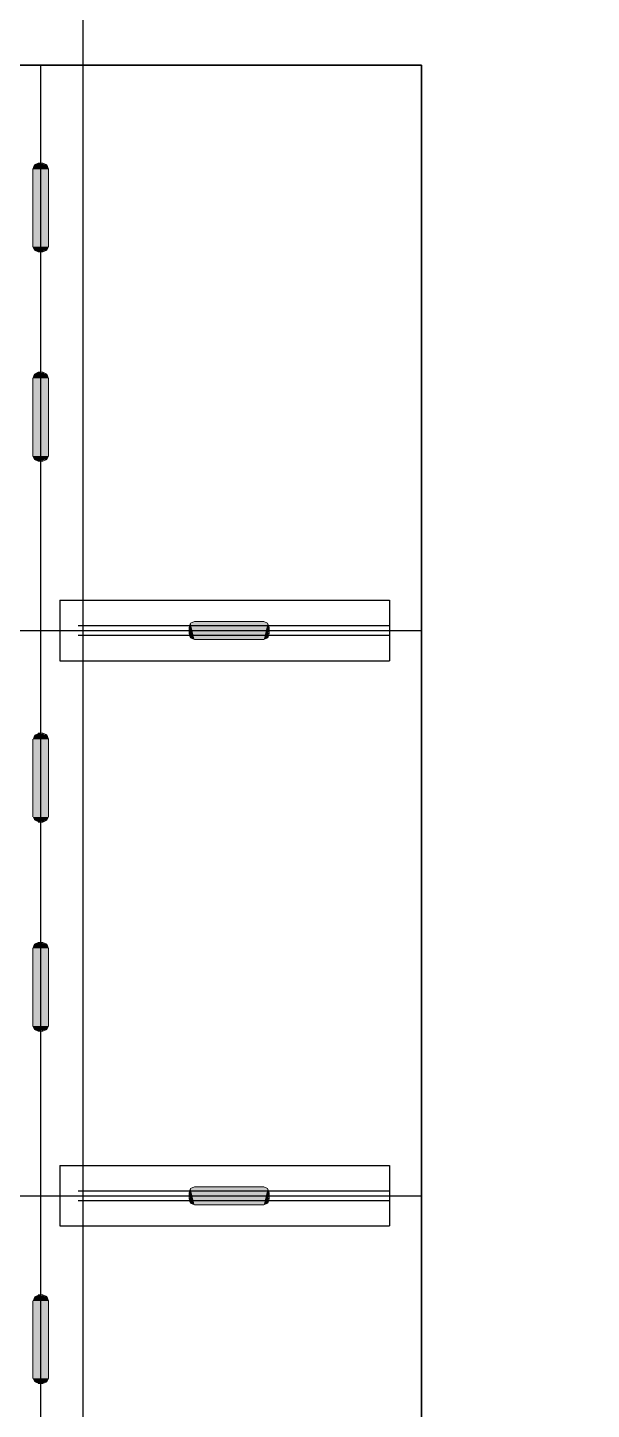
# Model space of a CAD drawing. Header units: inches. Extents: x 23291 to 181956, y 9161 to 51408.
# Drawn here: x 36525 to 37037, y 27351 to 28607 of the extents above; entities that cross this region are included whole.
import ezdxf

# ---------------------------------------------------------------- set-up
doc = ezdxf.new("R2010")
doc.units = ezdxf.units.IN
doc.header["$MEASUREMENT"] = 0
doc.layers.add('1', color=3, linetype='Continuous')
doc.layers.add('PDF2_Geometry', color=7, linetype='Continuous', true_color=0x231f20)
doc.layers.add('PDF2_Solid Fills', color=7, linetype='Continuous', true_color=0xffffff)

msp = doc.modelspace()

# ---------------------------------------------------------------- linework, layer by layer
at = {"linetype": 'ByBlock'}
for p, q in [((36536.7, 28572.7), (36536.7, 26388.1)), ((36536.7, 28572.7), (36536.7, 26388.1)), ((36554.2, 28086.5), (36853.6, 28086.5)), ((36554.2, 28086.5), (36554.2, 28031.5)), ((36554.2, 28086.5), (36853.6, 28086.5)), ((36554.2, 28086.5), (36554.2, 28031.5)), ((36853.6, 28086.5), (36853.6, 28031.5)), ((36853.6, 28086.5), (36853.6, 28031.5)), ((35635.4, 28059), (36882.8, 28059)), ((35635.4, 28059), (36882.8, 28059)), ((36570.8, 28063.4), (36853.6, 28063.4)), ((36570.8, 28063.4), (36853.6, 28063.4)), ((36570.8, 28054.6), (36853.6, 28054.6)), ((36570.8, 28054.6), (36853.6, 28054.6)), ((36554.2, 28031.5), (36853.6, 28031.5)), ((36554.2, 28031.5), (36853.6, 28031.5)), ((36554.2, 27572.8), (36853.6, 27572.8)), ((36554.2, 27572.8), (36554.2, 27517.8)), ((36554.2, 27572.8), (36853.6, 27572.8)), ((36554.2, 27572.8), (36554.2, 27517.8)), ((36853.6, 27572.8), (36853.6, 27517.8)), ((36853.6, 27572.8), (36853.6, 27517.8)), ((35635.4, 27545.3), (36882.8, 27545.3)), ((35635.4, 27545.3), (36882.8, 27545.3)), ((36570.8, 27549.7), (36853.6, 27549.7)), ((36570.8, 27549.7), (36853.6, 27549.7)), ((36570.8, 27540.9), (36853.6, 27540.9)), ((36570.8, 27540.9), (36853.6, 27540.9)), ((36554.2, 27517.8), (36853.6, 27517.8)), ((36554.2, 27517.8), (36853.6, 27517.8))]:
    msp.add_line(p, q, dxfattribs=at)
msp.add_open_spline([(34750.6, 29952.4), (35946.9, 29444.2), (37677.8, 28674.5), (40065.5, 27740.8), (41120.6, 27390.4)], degree=3, knots=[0, 0, 0, 0, 3.550687, 6.365653, 6.365653, 6.365653, 6.365653])
msp.add_open_spline([(34750.6, 29952.4), (35946.9, 29444.2), (37677.8, 28674.5), (40065.5, 27740.8), (41120.6, 27390.4)], degree=3, knots=[0, 0, 0, 0, 3.550687, 6.365653, 6.365653, 6.365653, 6.365653])
at = {"layer": '1', "linetype": 'ByBlock'}
for p, q in [((36575.2, 26463.2), (36575.2, 30495.1)), ((36575.2, 26463.1), (36575.2, 30271)), ((36575.2, 26463.2), (36575.2, 29802)), ((36502.6, 28572.7), (36570.8, 28572.7)), ((36502.6, 28572.7), (36570.8, 28572.7))]:
    msp.add_line(p, q, dxfattribs=at)
at = {"layer": '1', "linetype": 'ByBlock', "lineweight": 35}
for p in [(35662.9, 28572.7), (35662.9, 28572.7), (36882.8, 26515.7), (36882.8, 26515.7)]:
    msp.add_line(p, (36882.8, 28572.7), dxfattribs=at)
at = {"layer": 'PDF2_Geometry', "linetype": 'ByBlock', "lineweight": 18}
for p, q in [((36529.6, 28478.2), (36531, 28482.1)), ((36529.6, 28478.2), (36531, 28482.1)), ((36531, 28482.1), (36534.6, 28483.7)), ((36531, 28482.1), (36534.6, 28483.7)), ((36534.6, 28483.7), (36538.8, 28483.7)), ((36534.6, 28483.7), (36538.8, 28483.7)), ((36538.8, 28483.7), (36542.4, 28482.1)), ((36538.8, 28483.7), (36542.4, 28482.1)), ((36542.4, 28482.1), (36543.8, 28478.2)), ((36542.4, 28482.1), (36543.8, 28478.2)), ((36529.6, 28407.7), (36529.6, 28478.2)), ((36529.6, 28407.7), (36529.6, 28478.2)), ((36543.8, 28478.2), (36543.8, 28407.7)), ((36543.8, 28478.2), (36543.8, 28407.7)), ((36529.6, 28407.7), (36531, 28404.6)), ((36531, 28404.6), (36529.6, 28407.7)), ((36529.6, 28407.7), (36531, 28404.6)), ((36531, 28404.6), (36529.6, 28407.7)), ((36531, 28404.6), (36534.6, 28403)), ((36534.6, 28403), (36531, 28404.6)), ((36531, 28404.6), (36534.6, 28403)), ((36534.6, 28403), (36531, 28404.6)), ((36542.4, 28404.6), (36538.8, 28403)), ((36538.8, 28403), (36542.4, 28404.6)), ((36542.4, 28404.6), (36538.8, 28403)), ((36538.8, 28403), (36542.4, 28404.6)), ((36543.8, 28407.7), (36542.4, 28404.6)), ((36542.4, 28404.6), (36543.8, 28407.7)), ((36543.8, 28407.7), (36542.4, 28404.6)), ((36542.4, 28404.6), (36543.8, 28407.7)), ((36538.8, 28403), (36534.6, 28403)), ((36534.6, 28403), (36538.8, 28403)), ((36538.8, 28403), (36534.6, 28403)), ((36534.6, 28403), (36538.8, 28403)), ((36529.6, 28288.1), (36531, 28292)), ((36529.6, 28288.1), (36531, 28292)), ((36531, 28292), (36534.6, 28293.6)), ((36531, 28292), (36534.6, 28293.6)), ((36534.6, 28293.6), (36538.8, 28293.6)), ((36534.6, 28293.6), (36538.8, 28293.6)), ((36538.8, 28293.6), (36542.4, 28292)), ((36538.8, 28293.6), (36542.4, 28292)), ((36542.4, 28292), (36543.8, 28288.1)), ((36542.4, 28292), (36543.8, 28288.1)), ((36529.6, 28217.6), (36529.6, 28288.1)), ((36529.6, 28217.6), (36529.6, 28288.1)), ((36543.8, 28288.1), (36543.8, 28217.6)), ((36543.8, 28288.1), (36543.8, 28217.6)), ((36529.6, 28217.6), (36531, 28214.5)), ((36531, 28214.5), (36529.6, 28217.6)), ((36529.6, 28217.6), (36531, 28214.5)), ((36531, 28214.5), (36529.6, 28217.6)), ((36543.8, 28217.6), (36542.4, 28214.5)), ((36542.4, 28214.5), (36543.8, 28217.6)), ((36543.8, 28217.6), (36542.4, 28214.5)), ((36542.4, 28214.5), (36543.8, 28217.6)), ((36531, 28214.5), (36534.6, 28213)), ((36534.6, 28213), (36531, 28214.5)), ((36531, 28214.5), (36534.6, 28213)), ((36534.6, 28213), (36531, 28214.5)), ((36538.8, 28213), (36534.6, 28213)), ((36534.6, 28213), (36538.8, 28213)), ((36538.8, 28213), (36534.6, 28213)), ((36534.6, 28213), (36538.8, 28213)), ((36542.4, 28214.5), (36538.8, 28213)), ((36538.8, 28213), (36542.4, 28214.5)), ((36542.4, 28214.5), (36538.8, 28213)), ((36538.8, 28213), (36542.4, 28214.5)), ((36536.7, 28071), (36536.7, 28059.3)), ((36536.7, 28071), (36536.7, 28059.3)), ((36673, 28065.6), (36671.6, 28061.7)), ((36673, 28065.6), (36671.6, 28061.7)), ((36676.5, 28067.2), (36673, 28065.6)), ((36676.5, 28067.2), (36673, 28065.6)), ((36739.5, 28067.2), (36676.5, 28067.2)), ((36739.5, 28067.2), (36676.5, 28067.2)), ((36743, 28065.6), (36739.5, 28067.2)), ((36743, 28065.6), (36739.5, 28067.2)), ((36744.4, 28061.7), (36743, 28065.6)), ((36744.4, 28061.7), (36743, 28065.6)), ((36671.6, 28061.7), (36671.6, 28056.2)), ((36671.6, 28061.7), (36671.6, 28056.2)), ((36671.6, 28056.2), (36673, 28052.3)), ((36671.6, 28056.2), (36673, 28052.3)), ((36743, 28052.3), (36744.4, 28056.2)), ((36743, 28052.3), (36744.4, 28056.2)), ((36744.4, 28056.2), (36744.4, 28061.7)), ((36744.4, 28056.2), (36744.4, 28061.7)), ((36673, 28052.3), (36676.5, 28050.7)), ((36673, 28052.3), (36676.5, 28050.7)), ((36676.5, 28050.7), (36739.5, 28050.7)), ((36676.5, 28050.7), (36739.5, 28050.7)), ((36739.5, 28050.7), (36743, 28052.3)), ((36739.5, 28050.7), (36743, 28052.3)), ((36534.6, 27965.6), (36538.8, 27965.6)), ((36534.6, 27965.6), (36538.8, 27965.6)), ((36538.8, 27965.6), (36542.4, 27964)), ((36538.8, 27965.6), (36542.4, 27964)), ((36529.6, 27889.6), (36529.6, 27960.1)), ((36529.6, 27889.6), (36529.6, 27960.1)), ((36542.4, 27964), (36543.8, 27960.1)), ((36542.4, 27964), (36543.8, 27960.1)), ((36543.8, 27960.1), (36543.8, 27889.6)), ((36543.8, 27960.1), (36543.8, 27889.6)), ((36543.8, 27889.6), (36542.4, 27886.5)), ((36542.4, 27886.5), (36543.8, 27889.6)), ((36543.8, 27889.6), (36542.4, 27886.5)), ((36542.4, 27886.5), (36543.8, 27889.6)), ((36538.8, 27884.9), (36534.6, 27884.9)), ((36534.6, 27884.9), (36538.8, 27884.9)), ((36538.8, 27884.9), (36534.6, 27884.9)), ((36534.6, 27884.9), (36538.8, 27884.9)), ((36542.4, 27886.5), (36538.8, 27884.9)), ((36538.8, 27884.9), (36542.4, 27886.5)), ((36542.4, 27886.5), (36538.8, 27884.9)), ((36538.8, 27884.9), (36542.4, 27886.5)), ((36529.6, 27770), (36531, 27773.9)), ((36529.6, 27770), (36531, 27773.9)), ((36529.6, 27699.5), (36529.6, 27770)), ((36529.6, 27699.5), (36529.6, 27770)), ((36531, 27773.9), (36534.6, 27775.5)), ((36531, 27773.9), (36534.6, 27775.5)), ((36534.6, 27775.5), (36538.8, 27775.5)), ((36534.6, 27775.5), (36538.8, 27775.5)), ((36538.8, 27775.5), (36542.4, 27773.9)), ((36538.8, 27775.5), (36542.4, 27773.9)), ((36542.4, 27773.9), (36543.8, 27770)), ((36542.4, 27773.9), (36543.8, 27770)), ((36543.8, 27770), (36543.8, 27699.5)), ((36543.8, 27770), (36543.8, 27699.5)), ((36529.6, 27699.5), (36531, 27696.4)), ((36531, 27696.4), (36529.6, 27699.5)), ((36529.6, 27699.5), (36531, 27696.4)), ((36531, 27696.4), (36529.6, 27699.5)), ((36531, 27696.4), (36534.6, 27694.9)), ((36534.6, 27694.9), (36531, 27696.4)), ((36531, 27696.4), (36534.6, 27694.9)), ((36534.6, 27694.9), (36531, 27696.4)), ((36538.8, 27694.9), (36534.6, 27694.9)), ((36534.6, 27694.9), (36538.8, 27694.9)), ((36538.8, 27694.9), (36534.6, 27694.9)), ((36534.6, 27694.9), (36538.8, 27694.9)), ((36542.4, 27696.4), (36538.8, 27694.9)), ((36538.8, 27694.9), (36542.4, 27696.4)), ((36542.4, 27696.4), (36538.8, 27694.9)), ((36538.8, 27694.9), (36542.4, 27696.4)), ((36543.8, 27699.5), (36542.4, 27696.4)), ((36542.4, 27696.4), (36543.8, 27699.5)), ((36543.8, 27699.5), (36542.4, 27696.4)), ((36542.4, 27696.4), (36543.8, 27699.5)), ((36673, 27551.9), (36671.6, 27548)), ((36673, 27551.9), (36671.6, 27548)), ((36676.5, 27553.5), (36673, 27551.9)), ((36676.5, 27553.5), (36673, 27551.9)), ((36739.5, 27553.5), (36676.5, 27553.5)), ((36739.5, 27553.5), (36676.5, 27553.5)), ((36743, 27551.9), (36739.5, 27553.5)), ((36743, 27551.9), (36739.5, 27553.5)), ((36744.4, 27548), (36743, 27551.9)), ((36744.4, 27548), (36743, 27551.9)), ((36671.6, 27548), (36671.6, 27542.5)), ((36671.6, 27548), (36671.6, 27542.5)), ((36671.6, 27542.5), (36673, 27538.6)), ((36671.6, 27542.5), (36673, 27538.6)), ((36673, 27538.6), (36676.5, 27537)), ((36673, 27538.6), (36676.5, 27537)), ((36739.5, 27537), (36743, 27538.6)), ((36739.5, 27537), (36743, 27538.6)), ((36743, 27538.6), (36744.4, 27542.5)), ((36743, 27538.6), (36744.4, 27542.5)), ((36744.4, 27542.5), (36744.4, 27548)), ((36744.4, 27542.5), (36744.4, 27548)), ((36676.5, 27537), (36739.5, 27537)), ((36676.5, 27537), (36739.5, 27537)), ((36534.6, 27455.2), (36538.8, 27455.2)), ((36534.6, 27455.2), (36538.8, 27455.2)), ((36538.8, 27455.2), (36542.4, 27453.6)), ((36538.8, 27455.2), (36542.4, 27453.6)), ((36542.4, 27453.6), (36543.8, 27449.7)), ((36542.4, 27453.6), (36543.8, 27449.7)), ((36529.6, 27379.2), (36529.6, 27449.7)), ((36529.6, 27379.2), (36529.6, 27449.7)), ((36543.8, 27449.7), (36543.8, 27379.2)), ((36543.8, 27449.7), (36543.8, 27379.2)), ((36542.4, 27376.1), (36538.8, 27374.5)), ((36538.8, 27374.5), (36542.4, 27376.1)), ((36542.4, 27376.1), (36538.8, 27374.5)), ((36538.8, 27374.5), (36542.4, 27376.1)), ((36543.8, 27379.2), (36542.4, 27376.1)), ((36542.4, 27376.1), (36543.8, 27379.2)), ((36543.8, 27379.2), (36542.4, 27376.1)), ((36542.4, 27376.1), (36543.8, 27379.2)), ((36538.8, 27374.5), (36534.6, 27374.5)), ((36534.6, 27374.5), (36538.8, 27374.5)), ((36538.8, 27374.5), (36534.6, 27374.5)), ((36534.6, 27374.5), (36538.8, 27374.5))]:
    msp.add_line(p, q, dxfattribs=at)
at = {"layer": 'PDF2_Geometry', "linetype": 'ByBlock', "lineweight": 9}
for p, q in [((36672.3, 28053.8), (36673, 28052.3)), ((36673, 28052.3), (36672.3, 28053.8)), ((36672.3, 28053.8), (36672.3, 28053.8)), ((36672.3, 28053.8), (36673, 28052.3)), ((36673, 28052.3), (36672.3, 28053.8)), ((36672.3, 28053.8), (36672.3, 28053.8)), ((36743.7, 28053.8), (36743, 28052.3)), ((36743, 28052.3), (36743.7, 28053.8)), ((36743.7, 28053.8), (36743, 28052.3)), ((36743, 28052.3), (36743.7, 28053.8)), ((36743.7, 28053.8), (36743.7, 28053.8)), ((36743.7, 28053.8), (36743.7, 28053.8)), ((36672.3, 27540.1), (36673, 27538.6)), ((36673, 27538.6), (36672.3, 27540.1)), ((36672.3, 27540.1), (36672.3, 27540.1)), ((36672.3, 27540.1), (36673, 27538.6)), ((36673, 27538.6), (36672.3, 27540.1)), ((36672.3, 27540.1), (36672.3, 27540.1)), ((36743.7, 27540.1), (36743, 27538.6)), ((36743, 27538.6), (36743.7, 27540.1)), ((36743.7, 27540.1), (36743, 27538.6)), ((36743, 27538.6), (36743.7, 27540.1)), ((36743.7, 27540.1), (36743.7, 27540.1)), ((36743.7, 27540.1), (36743.7, 27540.1))]:
    msp.add_line(p, q, dxfattribs=at)
at = {"layer": 'PDF2_Solid Fills', "linetype": 'ByBlock', "transparency": 33554559}
for points in [[(36529.6, 28478.2), (36531, 28482.1), (36543.8, 28478.2)], [(36529.6, 28478.2), (36531, 28482.1), (36543.8, 28478.2)], [(36531, 28482.1), (36534.6, 28483.7), (36538.8, 28483.7)], [(36542.4, 28482.1), (36531, 28482.1), (36534.6, 28483.7)], [(36531, 28482.1), (36534.6, 28483.7), (36534.6, 28483.7)], [(36531, 28482.1), (36534.6, 28483.7), (36538.8, 28483.7)], [(36542.4, 28482.1), (36531, 28482.1), (36534.6, 28483.7)], [(36531, 28482.1), (36534.6, 28483.7), (36534.6, 28483.7)], [(36531, 28482.1), (36543.8, 28478.2), (36542.4, 28482.1)], [(36531, 28482.1), (36543.8, 28478.2), (36542.4, 28482.1)], [(36542.4, 28482.1), (36542.4, 28482.1), (36534.6, 28483.7)], [(36542.4, 28482.1), (36542.4, 28482.1), (36534.6, 28483.7)], [(36538.1, 28482.9), (36539.5, 28482.1), (36536.7, 28482.9)], [(36538.1, 28482.9), (36539.5, 28482.1), (36536.7, 28482.9)], [(36540.2, 28482.9), (36538.8, 28483.7), (36538.1, 28482.9)], [(36540.2, 28482.9), (36538.8, 28483.7), (36538.1, 28482.9)], [(36539.5, 28482.9), (36538.1, 28482.9), (36539.5, 28482.1)], [(36539.5, 28482.9), (36538.1, 28482.9), (36539.5, 28482.1)], [(36539.5, 28482.9), (36538.1, 28482.9), (36539.5, 28482.1)], [(36539.5, 28482.9), (36538.1, 28482.9), (36539.5, 28482.1)], [(36538.8, 28483.7), (36542.4, 28482.1), (36542.4, 28482.1)], [(36538.8, 28483.7), (36542.4, 28482.1), (36542.4, 28482.1)], [(36540.2, 28482.9), (36542.4, 28482.1), (36540.9, 28482.9)], [(36540.2, 28482.9), (36542.4, 28482.1), (36540.9, 28482.9)], [(36529.6, 28407.7), (36529.6, 28478.2), (36543.8, 28407.7)], [(36529.6, 28478.2), (36543.8, 28407.7), (36543.8, 28478.2)], [(36529.6, 28407.7), (36529.6, 28478.2), (36543.8, 28407.7)], [(36529.6, 28478.2), (36543.8, 28407.7), (36543.8, 28478.2)], [(36529.6, 28407.7), (36531, 28404.6), (36543.8, 28407.7)], [(36529.6, 28407.7), (36531, 28404.6), (36543.8, 28407.7)], [(36531, 28404.6), (36543.8, 28407.7), (36542.4, 28404.6)], [(36531, 28404.6), (36543.8, 28407.7), (36542.4, 28404.6)], [(36531, 28404.6), (36534.6, 28403), (36538.8, 28403)], [(36542.4, 28404.6), (36531, 28404.6), (36534.6, 28403)], [(36531, 28404.6), (36534.6, 28403), (36534.6, 28403)], [(36531, 28404.6), (36534.6, 28403), (36538.8, 28403)], [(36542.4, 28404.6), (36531, 28404.6), (36534.6, 28403)], [(36531, 28404.6), (36534.6, 28403), (36534.6, 28403)], [(36542.4, 28404.6), (36542.4, 28404.6), (36534.6, 28403)], [(36542.4, 28404.6), (36542.4, 28404.6), (36534.6, 28403)], [(36538.8, 28403), (36542.4, 28404.6), (36542.4, 28404.6)], [(36538.8, 28403), (36542.4, 28404.6), (36542.4, 28404.6)], [(36540.2, 28403.8), (36542.4, 28404.6), (36540.9, 28403.8)], [(36540.2, 28403.8), (36542.4, 28404.6), (36540.9, 28403.8)], [(36539.5, 28403.8), (36536.7, 28403), (36538.1, 28403.8)], [(36539.5, 28403.8), (36536.7, 28403), (36538.1, 28403.8)], [(36540.2, 28403.8), (36538.8, 28403), (36538.1, 28403.8)], [(36540.2, 28403.8), (36538.8, 28403), (36538.1, 28403.8)], [(36529.6, 28288.1), (36531, 28292), (36543.8, 28288.1)], [(36529.6, 28288.1), (36531, 28292), (36543.8, 28288.1)], [(36531, 28292), (36534.6, 28293.6), (36538.8, 28293.6)], [(36542.4, 28292), (36531, 28292), (36534.6, 28293.6)], [(36531, 28292), (36534.6, 28293.6), (36534.6, 28293.6)], [(36531, 28292), (36534.6, 28293.6), (36538.8, 28293.6)], [(36542.4, 28292), (36531, 28292), (36534.6, 28293.6)], [(36531, 28292), (36534.6, 28293.6), (36534.6, 28293.6)], [(36531, 28292), (36543.8, 28288.1), (36542.4, 28292)], [(36531, 28292), (36543.8, 28288.1), (36542.4, 28292)], [(36542.4, 28292), (36542.4, 28292), (36534.6, 28293.6)], [(36542.4, 28292), (36542.4, 28292), (36534.6, 28293.6)], [(36538.1, 28292.8), (36539.5, 28292), (36536.7, 28292.8)], [(36538.1, 28292.8), (36539.5, 28292), (36536.7, 28292.8)], [(36540.2, 28292.8), (36538.8, 28293.6), (36538.1, 28292.8)], [(36540.2, 28292.8), (36538.8, 28293.6), (36538.1, 28292.8)], [(36539.5, 28292.8), (36538.1, 28292.8), (36539.5, 28292)], [(36539.5, 28292.8), (36538.1, 28292.8), (36539.5, 28292)], [(36539.5, 28292.8), (36538.1, 28292.8), (36539.5, 28292)], [(36539.5, 28292.8), (36538.1, 28292.8), (36539.5, 28292)], [(36538.8, 28293.6), (36542.4, 28292), (36542.4, 28292)], [(36538.8, 28293.6), (36542.4, 28292), (36542.4, 28292)], [(36540.2, 28292.8), (36542.4, 28292), (36540.9, 28292.8)], [(36540.2, 28292.8), (36542.4, 28292), (36540.9, 28292.8)], [(36529.6, 28217.6), (36529.6, 28288.1), (36543.8, 28217.6)], [(36529.6, 28288.1), (36543.8, 28217.6), (36543.8, 28288.1)], [(36529.6, 28217.6), (36529.6, 28288.1), (36543.8, 28217.6)], [(36529.6, 28288.1), (36543.8, 28217.6), (36543.8, 28288.1)], [(36529.6, 28217.6), (36531, 28214.5), (36543.8, 28217.6)], [(36529.6, 28217.6), (36531, 28214.5), (36543.8, 28217.6)], [(36531, 28214.5), (36543.8, 28217.6), (36542.4, 28214.5)], [(36531, 28214.5), (36543.8, 28217.6), (36542.4, 28214.5)], [(36531, 28214.5), (36534.6, 28213), (36538.8, 28213)], [(36542.4, 28214.5), (36531, 28214.5), (36534.6, 28213)], [(36531, 28214.5), (36534.6, 28213), (36534.6, 28213)], [(36531, 28214.5), (36534.6, 28213), (36538.8, 28213)], [(36542.4, 28214.5), (36531, 28214.5), (36534.6, 28213)], [(36531, 28214.5), (36534.6, 28213), (36534.6, 28213)], [(36542.4, 28214.5), (36542.4, 28214.5), (36534.6, 28213)], [(36542.4, 28214.5), (36542.4, 28214.5), (36534.6, 28213)], [(36539.5, 28213.7), (36536.7, 28213), (36538.1, 28213.7)], [(36539.5, 28213.7), (36536.7, 28213), (36538.1, 28213.7)], [(36540.2, 28213.7), (36538.8, 28213), (36538.1, 28213.7)], [(36540.2, 28213.7), (36538.8, 28213), (36538.1, 28213.7)], [(36538.8, 28213), (36542.4, 28214.5), (36542.4, 28214.5)], [(36538.8, 28213), (36542.4, 28214.5), (36542.4, 28214.5)], [(36540.2, 28213.7), (36542.4, 28214.5), (36540.9, 28213.7)], [(36540.2, 28213.7), (36542.4, 28214.5), (36540.9, 28213.7)], [(36673, 28052.3), (36673, 28065.6), (36671.6, 28061.7)], [(36673, 28065.6), (36671.6, 28061.7), (36671.6, 28061.7)], [(36673, 28065.6), (36671.6, 28061.7), (36671.6, 28056.2)], [(36673, 28052.3), (36673, 28065.6), (36671.6, 28061.7)], [(36673, 28065.6), (36671.6, 28061.7), (36671.6, 28061.7)], [(36673, 28065.6), (36671.6, 28061.7), (36671.6, 28056.2)], [(36676.5, 28067.2), (36673, 28065.6), (36676.5, 28050.7)], [(36676.5, 28067.2), (36673, 28065.6), (36676.5, 28050.7)], [(36673, 28065.6), (36676.5, 28050.7), (36673, 28052.3)], [(36673, 28065.6), (36676.5, 28050.7), (36673, 28052.3)], [(36676.5, 28067.2), (36739.5, 28067.2), (36676.5, 28050.7)], [(36739.5, 28067.2), (36676.5, 28050.7), (36739.5, 28050.7)], [(36676.5, 28067.2), (36739.5, 28067.2), (36676.5, 28050.7)], [(36739.5, 28067.2), (36676.5, 28050.7), (36739.5, 28050.7)], [(36739.5, 28067.2), (36743, 28065.6), (36739.5, 28050.7)], [(36739.5, 28067.2), (36743, 28065.6), (36739.5, 28050.7)], [(36743, 28065.6), (36739.5, 28050.7), (36743, 28052.3)], [(36743, 28065.6), (36739.5, 28050.7), (36743, 28052.3)], [(36743, 28052.3), (36743, 28065.6), (36744.4, 28061.7)], [(36743, 28065.6), (36744.4, 28061.7), (36744.4, 28061.7)], [(36743, 28065.6), (36744.4, 28061.7), (36744.4, 28056.2)], [(36743, 28052.3), (36743, 28065.6), (36744.4, 28061.7)], [(36743, 28065.6), (36744.4, 28061.7), (36744.4, 28061.7)], [(36743, 28065.6), (36744.4, 28061.7), (36744.4, 28056.2)], [(36673, 28052.3), (36673, 28052.3), (36671.6, 28061.7)], [(36673, 28052.3), (36673, 28052.3), (36671.6, 28061.7)], [(36672.3, 28053.8), (36671.6, 28056.2), (36672.3, 28057)], [(36672.3, 28053.8), (36671.6, 28056.2), (36672.3, 28057)], [(36671.6, 28056.2), (36673, 28052.3), (36673, 28052.3)], [(36671.6, 28056.2), (36673, 28052.3), (36673, 28052.3)], [(36743, 28052.3), (36743, 28052.3), (36744.4, 28061.7)], [(36743, 28052.3), (36743, 28052.3), (36744.4, 28061.7)], [(36744.4, 28056.2), (36743, 28052.3), (36743, 28052.3)], [(36744.4, 28056.2), (36743, 28052.3), (36743, 28052.3)], [(36743.7, 28053.8), (36744.4, 28056.2), (36743.7, 28057)], [(36743.7, 28053.8), (36744.4, 28056.2), (36743.7, 28057)], [(36531, 27964), (36534.6, 27965.6), (36538.8, 27965.6)], [(36542.4, 27964), (36531, 27964), (36534.6, 27965.6)], [(36531, 27964), (36534.6, 27965.6), (36538.8, 27965.6)], [(36542.4, 27964), (36531, 27964), (36534.6, 27965.6)], [(36542.4, 27964), (36542.4, 27964), (36534.6, 27965.6)], [(36542.4, 27964), (36542.4, 27964), (36534.6, 27965.6)], [(36540.2, 27964.8), (36538.8, 27965.6), (36538.1, 27964.8)], [(36540.2, 27964.8), (36538.8, 27965.6), (36538.1, 27964.8)], [(36538.8, 27965.6), (36542.4, 27964), (36542.4, 27964)], [(36538.8, 27965.6), (36542.4, 27964), (36542.4, 27964)], [(36529.6, 27960.1), (36531, 27964), (36543.8, 27960.1)], [(36529.6, 27960.1), (36531, 27964), (36543.8, 27960.1)], [(36529.6, 27889.6), (36529.6, 27960.1), (36543.8, 27889.6)], [(36529.6, 27960.1), (36543.8, 27889.6), (36543.8, 27960.1)], [(36529.6, 27889.6), (36529.6, 27960.1), (36543.8, 27889.6)], [(36529.6, 27960.1), (36543.8, 27889.6), (36543.8, 27960.1)], [(36531, 27964), (36543.8, 27960.1), (36542.4, 27964)], [(36531, 27964), (36543.8, 27960.1), (36542.4, 27964)], [(36538.1, 27964.8), (36539.5, 27964), (36536.7, 27964.8)], [(36538.1, 27964.8), (36539.5, 27964), (36536.7, 27964.8)], [(36539.5, 27964.8), (36538.1, 27964.8), (36539.5, 27964)], [(36539.5, 27964.8), (36538.1, 27964.8), (36539.5, 27964)], [(36539.5, 27964.8), (36538.1, 27964.8), (36539.5, 27964)], [(36539.5, 27964.8), (36538.1, 27964.8), (36539.5, 27964)], [(36540.2, 27964.8), (36542.4, 27964), (36540.9, 27964.8)], [(36540.2, 27964.8), (36542.4, 27964), (36540.9, 27964.8)], [(36529.6, 27889.6), (36531, 27886.5), (36543.8, 27889.6)], [(36529.6, 27889.6), (36531, 27886.5), (36543.8, 27889.6)], [(36531, 27886.5), (36543.8, 27889.6), (36542.4, 27886.5)], [(36531, 27886.5), (36543.8, 27889.6), (36542.4, 27886.5)], [(36531, 27886.5), (36534.6, 27884.9), (36538.8, 27884.9)], [(36542.4, 27886.5), (36531, 27886.5), (36534.6, 27884.9)], [(36531, 27886.5), (36534.6, 27884.9), (36538.8, 27884.9)], [(36542.4, 27886.5), (36531, 27886.5), (36534.6, 27884.9)], [(36542.4, 27886.5), (36542.4, 27886.5), (36534.6, 27884.9)], [(36542.4, 27886.5), (36542.4, 27886.5), (36534.6, 27884.9)], [(36539.5, 27885.7), (36536.7, 27884.9), (36538.1, 27885.7)], [(36539.5, 27885.7), (36536.7, 27884.9), (36538.1, 27885.7)], [(36540.2, 27885.7), (36538.8, 27884.9), (36538.1, 27885.7)], [(36540.2, 27885.7), (36538.8, 27884.9), (36538.1, 27885.7)], [(36538.8, 27884.9), (36542.4, 27886.5), (36542.4, 27886.5)], [(36538.8, 27884.9), (36542.4, 27886.5), (36542.4, 27886.5)], [(36540.2, 27885.7), (36542.4, 27886.5), (36540.9, 27885.7)], [(36540.2, 27885.7), (36542.4, 27886.5), (36540.9, 27885.7)], [(36529.6, 27770), (36531, 27773.9), (36543.8, 27770)], [(36529.6, 27770), (36531, 27773.9), (36543.8, 27770)], [(36529.6, 27699.5), (36529.6, 27770), (36543.8, 27699.5)], [(36529.6, 27770), (36543.8, 27699.5), (36543.8, 27770)], [(36529.6, 27699.5), (36529.6, 27770), (36543.8, 27699.5)], [(36529.6, 27770), (36543.8, 27699.5), (36543.8, 27770)], [(36531, 27773.9), (36534.6, 27775.5), (36538.8, 27775.5)], [(36542.4, 27773.9), (36531, 27773.9), (36534.6, 27775.5)], [(36531, 27773.9), (36534.6, 27775.5), (36534.6, 27775.5)], [(36531, 27773.9), (36534.6, 27775.5), (36538.8, 27775.5)], [(36542.4, 27773.9), (36531, 27773.9), (36534.6, 27775.5)], [(36531, 27773.9), (36534.6, 27775.5), (36534.6, 27775.5)], [(36531, 27773.9), (36543.8, 27770), (36542.4, 27773.9)], [(36531, 27773.9), (36543.8, 27770), (36542.4, 27773.9)], [(36542.4, 27773.9), (36542.4, 27773.9), (36534.6, 27775.5)], [(36542.4, 27773.9), (36542.4, 27773.9), (36534.6, 27775.5)], [(36538.1, 27774.7), (36539.5, 27773.9), (36536.7, 27774.7)], [(36538.1, 27774.7), (36539.5, 27773.9), (36536.7, 27774.7)], [(36540.2, 27774.7), (36538.8, 27775.5), (36538.1, 27774.7)], [(36540.2, 27774.7), (36538.8, 27775.5), (36538.1, 27774.7)], [(36539.5, 27774.7), (36538.1, 27774.7), (36539.5, 27773.9)], [(36539.5, 27774.7), (36538.1, 27774.7), (36539.5, 27773.9)], [(36539.5, 27774.7), (36538.1, 27774.7), (36539.5, 27773.9)], [(36539.5, 27774.7), (36538.1, 27774.7), (36539.5, 27773.9)], [(36538.8, 27775.5), (36542.4, 27773.9), (36542.4, 27773.9)], [(36538.8, 27775.5), (36542.4, 27773.9), (36542.4, 27773.9)], [(36540.2, 27774.7), (36542.4, 27773.9), (36540.9, 27774.7)], [(36540.2, 27774.7), (36542.4, 27773.9), (36540.9, 27774.7)], [(36529.6, 27699.5), (36531, 27696.4), (36543.8, 27699.5)], [(36529.6, 27699.5), (36531, 27696.4), (36543.8, 27699.5)], [(36531, 27696.4), (36543.8, 27699.5), (36542.4, 27696.4)], [(36531, 27696.4), (36543.8, 27699.5), (36542.4, 27696.4)], [(36531, 27696.4), (36534.6, 27694.9), (36538.8, 27694.9)], [(36542.4, 27696.4), (36531, 27696.4), (36534.6, 27694.9)], [(36531, 27696.4), (36534.6, 27694.9), (36534.6, 27694.9)], [(36531, 27696.4), (36534.6, 27694.9), (36538.8, 27694.9)], [(36542.4, 27696.4), (36531, 27696.4), (36534.6, 27694.9)], [(36531, 27696.4), (36534.6, 27694.9), (36534.6, 27694.9)], [(36542.4, 27696.4), (36542.4, 27696.4), (36534.6, 27694.9)], [(36542.4, 27696.4), (36542.4, 27696.4), (36534.6, 27694.9)], [(36539.5, 27695.6), (36536.7, 27694.9), (36538.1, 27695.6)], [(36539.5, 27695.6), (36536.7, 27694.9), (36538.1, 27695.6)], [(36540.2, 27695.6), (36538.8, 27694.9), (36538.1, 27695.6)], [(36540.2, 27695.6), (36538.8, 27694.9), (36538.1, 27695.6)], [(36538.8, 27694.9), (36542.4, 27696.4), (36542.4, 27696.4)], [(36538.8, 27694.9), (36542.4, 27696.4), (36542.4, 27696.4)], [(36540.2, 27695.6), (36542.4, 27696.4), (36540.9, 27695.6)], [(36540.2, 27695.6), (36542.4, 27696.4), (36540.9, 27695.6)], [(36673, 27538.6), (36673, 27551.9), (36671.6, 27548)], [(36673, 27551.9), (36671.6, 27548), (36671.6, 27548)], [(36673, 27551.9), (36671.6, 27548), (36671.6, 27542.5)], [(36673, 27538.6), (36673, 27551.9), (36671.6, 27548)], [(36673, 27551.9), (36671.6, 27548), (36671.6, 27548)], [(36673, 27551.9), (36671.6, 27548), (36671.6, 27542.5)], [(36676.5, 27553.5), (36673, 27551.9), (36676.5, 27537)], [(36676.5, 27553.5), (36673, 27551.9), (36676.5, 27537)], [(36673, 27551.9), (36676.5, 27537), (36673, 27538.6)], [(36673, 27551.9), (36676.5, 27537), (36673, 27538.6)], [(36676.5, 27553.5), (36739.5, 27553.5), (36676.5, 27537)], [(36739.5, 27553.5), (36676.5, 27537), (36739.5, 27537)], [(36676.5, 27553.5), (36739.5, 27553.5), (36676.5, 27537)], [(36739.5, 27553.5), (36676.5, 27537), (36739.5, 27537)], [(36739.5, 27553.5), (36743, 27551.9), (36739.5, 27537)], [(36739.5, 27553.5), (36743, 27551.9), (36739.5, 27537)], [(36743, 27551.9), (36739.5, 27537), (36743, 27538.6)], [(36743, 27551.9), (36739.5, 27537), (36743, 27538.6)], [(36743, 27538.6), (36743, 27551.9), (36744.4, 27548)], [(36743, 27551.9), (36744.4, 27548), (36744.4, 27548)], [(36743, 27551.9), (36744.4, 27548), (36744.4, 27542.5)], [(36743, 27538.6), (36743, 27551.9), (36744.4, 27548)], [(36743, 27551.9), (36744.4, 27548), (36744.4, 27548)], [(36743, 27551.9), (36744.4, 27548), (36744.4, 27542.5)], [(36673, 27538.6), (36673, 27538.6), (36671.6, 27548)], [(36673, 27538.6), (36673, 27538.6), (36671.6, 27548)], [(36672.3, 27540.1), (36671.6, 27542.5), (36672.3, 27543.3)], [(36672.3, 27540.1), (36671.6, 27542.5), (36672.3, 27543.3)], [(36671.6, 27542.5), (36673, 27538.6), (36673, 27538.6)], [(36671.6, 27542.5), (36673, 27538.6), (36673, 27538.6)], [(36743, 27538.6), (36743, 27538.6), (36744.4, 27548)], [(36743, 27538.6), (36743, 27538.6), (36744.4, 27548)], [(36744.4, 27542.5), (36743, 27538.6), (36743, 27538.6)], [(36744.4, 27542.5), (36743, 27538.6), (36743, 27538.6)], [(36743.7, 27540.1), (36744.4, 27542.5), (36743.7, 27543.3)], [(36743.7, 27540.1), (36744.4, 27542.5), (36743.7, 27543.3)], [(36529.6, 27449.7), (36531, 27453.6), (36543.8, 27449.7)], [(36529.6, 27449.7), (36531, 27453.6), (36543.8, 27449.7)], [(36531, 27453.6), (36534.6, 27455.2), (36538.8, 27455.2)], [(36542.4, 27453.6), (36531, 27453.6), (36534.6, 27455.2)], [(36531, 27453.6), (36534.6, 27455.2), (36538.8, 27455.2)], [(36542.4, 27453.6), (36531, 27453.6), (36534.6, 27455.2)], [(36531, 27453.6), (36543.8, 27449.7), (36542.4, 27453.6)], [(36531, 27453.6), (36543.8, 27449.7), (36542.4, 27453.6)], [(36542.4, 27453.6), (36542.4, 27453.6), (36534.6, 27455.2)], [(36542.4, 27453.6), (36542.4, 27453.6), (36534.6, 27455.2)], [(36538.1, 27454.4), (36539.5, 27453.6), (36536.7, 27454.4)], [(36538.1, 27454.4), (36539.5, 27453.6), (36536.7, 27454.4)], [(36540.2, 27454.4), (36538.8, 27455.2), (36538.1, 27454.4)], [(36540.2, 27454.4), (36538.8, 27455.2), (36538.1, 27454.4)], [(36539.5, 27454.4), (36538.1, 27454.4), (36539.5, 27453.6)], [(36539.5, 27454.4), (36538.1, 27454.4), (36539.5, 27453.6)], [(36539.5, 27454.4), (36538.1, 27454.4), (36539.5, 27453.6)], [(36539.5, 27454.4), (36538.1, 27454.4), (36539.5, 27453.6)], [(36538.8, 27455.2), (36542.4, 27453.6), (36542.4, 27453.6)], [(36538.8, 27455.2), (36542.4, 27453.6), (36542.4, 27453.6)], [(36540.2, 27454.4), (36542.4, 27453.6), (36540.9, 27454.4)], [(36540.2, 27454.4), (36542.4, 27453.6), (36540.9, 27454.4)], [(36529.6, 27379.2), (36529.6, 27449.7), (36543.8, 27379.2)], [(36529.6, 27449.7), (36543.8, 27379.2), (36543.8, 27449.7)], [(36529.6, 27379.2), (36529.6, 27449.7), (36543.8, 27379.2)], [(36529.6, 27449.7), (36543.8, 27379.2), (36543.8, 27449.7)], [(36529.6, 27379.2), (36531, 27376.1), (36543.8, 27379.2)], [(36529.6, 27379.2), (36531, 27376.1), (36543.8, 27379.2)], [(36531, 27376.1), (36543.8, 27379.2), (36542.4, 27376.1)], [(36531, 27376.1), (36543.8, 27379.2), (36542.4, 27376.1)], [(36531, 27376.1), (36534.6, 27374.5), (36538.8, 27374.5)], [(36542.4, 27376.1), (36531, 27376.1), (36534.6, 27374.5)], [(36531, 27376.1), (36534.6, 27374.5), (36538.8, 27374.5)], [(36542.4, 27376.1), (36531, 27376.1), (36534.6, 27374.5)], [(36542.4, 27376.1), (36542.4, 27376.1), (36534.6, 27374.5)], [(36542.4, 27376.1), (36542.4, 27376.1), (36534.6, 27374.5)], [(36539.5, 27375.3), (36536.7, 27374.5), (36538.1, 27375.3)], [(36539.5, 27375.3), (36536.7, 27374.5), (36538.1, 27375.3)], [(36540.2, 27375.3), (36538.8, 27374.5), (36538.1, 27375.3)], [(36540.2, 27375.3), (36538.8, 27374.5), (36538.1, 27375.3)], [(36538.8, 27374.5), (36542.4, 27376.1), (36542.4, 27376.1)], [(36538.8, 27374.5), (36542.4, 27376.1), (36542.4, 27376.1)], [(36540.2, 27375.3), (36542.4, 27376.1), (36540.9, 27375.3)], [(36540.2, 27375.3), (36542.4, 27376.1), (36540.9, 27375.3)]]:
    msp.add_solid(points, dxfattribs=at)

doc.saveas('drawing.dxf')
